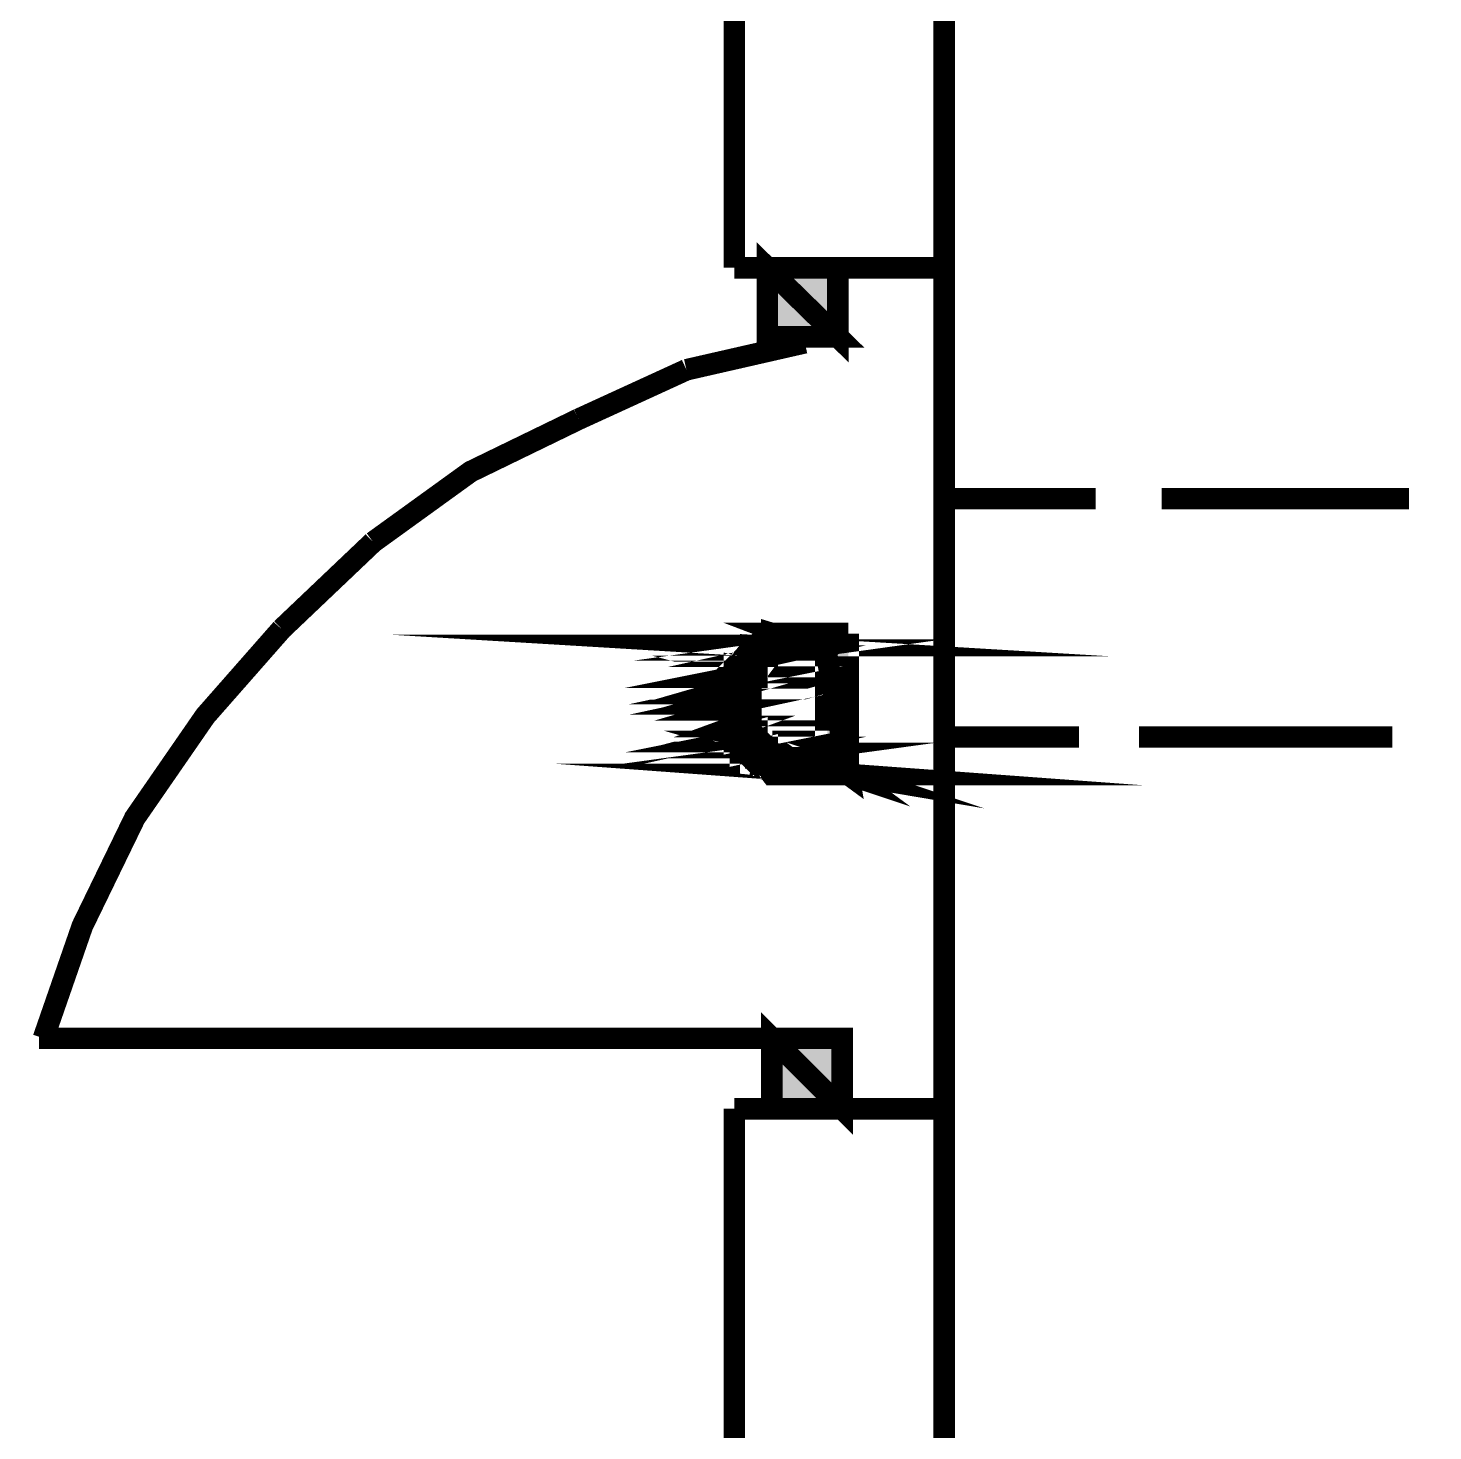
# Model space of a CAD drawing. Header units: inches. Extents: x -524 to 1067, y -71 to 1110.
# Drawn here: x 831.7 to 892, y 299.6 to 359.9 of the extents above; entities that cross this region are included whole.
import ezdxf

# ---------------------------------------------------------------- set-up
doc = ezdxf.new("R2010")
doc.units = ezdxf.units.IN
doc.header["$MEASUREMENT"] = 0
doc.layers.add('H', color=7, linetype='Continuous')
doc.layers.add('P', color=7, linetype='Continuous')

msp = doc.modelspace()

# ---------------------------------------------------------------- hatches: boundary and pattern name
at = {"layer": 'H', "linetype": 'Continuous'}
for points in [[(863.4524631382385, 346.5588250068129), (863.4524631382385, 349.5845406158912), (866.4818285852045, 349.5845406158912), (866.4818285852045, 346.5588250068129), (863.4524631382385, 346.5588250068129)], [(866.0292486871035, 333.1018727140848), (863.4524631382385, 333.5508027742979), (863.71160162828, 333.5508027742979), (863.71160162828, 333.8099412643396), (866.0292486871035, 333.1018727140848)], [(866.0292486871035, 333.1018727140848), (863.71160162828, 333.8099412643396), (863.9050430363393, 333.8099412643396), (866.0292486871035, 333.1018727140848)], [(866.0292486871035, 333.1018727140848), (863.9050430363393, 333.8099412643396), (864.419670178535, 333.8099412643396), (866.0292486871035, 333.1018727140848)], [(866.0292486871035, 333.1018727140848), (864.419670178535, 333.8099412643396), (864.6131115865942, 333.8099412643396), (866.0292486871035, 333.1018727140848)], [(866.0292486871035, 333.1018727140848), (864.6131115865942, 333.8099412643396), (866.9307586454177, 333.8099412643396), (866.9307586454177, 327.7585100461829), (866.0292486871035, 333.1018727140848)], [(862.5546030178123, 332.9084313060255), (863.9050430363393, 333.1018727140848), (863.9050430363393, 332.9084313060255), (862.5546030178123, 332.9084313060255)], [(862.5546030178123, 332.9084313060255), (863.9050430363393, 333.1018727140848), (864.1641815263811, 333.1018727140848), (862.5546030178123, 332.9084313060255)], [(862.5546030178123, 332.9084313060255), (864.1641815263811, 333.1018727140848), (864.6131115865942, 333.1018727140848), (862.5546030178123, 332.9084313060255)], [(862.5546030178123, 332.9084313060255), (862.7443945879836, 333.1018727140848), (864.6131115865942, 333.1018727140848), (862.5546030178123, 332.9084313060255)], [(862.7443945879836, 333.1018727140848), (862.7443945879836, 333.3610112041266), (863.0035330780254, 333.3610112041266), (866.0292486871035, 333.1018727140848), (862.7443945879836, 333.1018727140848)], [(866.0292486871035, 333.1018727140848), (863.0035330780254, 333.3610112041266), (863.2626715680672, 333.5508027742979), (866.0292486871035, 333.1018727140848)], [(866.0292486871035, 333.1018727140848), (863.2626715680672, 333.5508027742979), (863.4524631382385, 333.5508027742979), (866.0292486871035, 333.1018727140848)], [(866.9307586454177, 327.7585100461829), (866.0292486871035, 328.4665785964378), (866.0292486871035, 333.1018727140848), (866.9307586454177, 327.7585100461829)], [(862.2954645277707, 332.3938041638301), (862.2954645277707, 332.6529426538717), (863.2626715680672, 332.6529426538717), (863.2626715680672, 332.3938041638301), (863.0035330780254, 332.2003627557708), (863.0035330780254, 331.9412242657291), (862.7443945879836, 331.9412242657291), (862.7443945879836, 329.6235772069056), (863.0035330780254, 329.6235772069056), (863.0035330780254, 329.4337856367342), (862.0363260377292, 329.1746471466925), (862.0363260377292, 329.8827156969473), (861.8465344675576, 330.0761571050065), (861.8465344675576, 331.4922942055161), (862.0363260377292, 331.7514326955578), (862.0363260377292, 332.3938041638301), (862.2954645277707, 332.3938041638301)], [(862.2954645277707, 332.6529426538717), (863.4524631382385, 332.9084313060255), (863.4524631382385, 332.6529426538717), (862.2954645277707, 332.6529426538717)], [(862.2954645277707, 332.6529426538717), (862.5546030178123, 332.9084313060255), (863.4524631382385, 332.9084313060255), (862.2954645277707, 332.6529426538717)], [(862.2954645277707, 328.7257170864794), (862.2954645277707, 329.1746471466925), (862.0363260377292, 329.1746471466925), (863.0035330780254, 329.4337856367342), (863.2626715680672, 329.1746471466925), (863.2626715680672, 328.9155086566508), (863.4524631382385, 328.9155086566508), (863.4524631382385, 328.7257170864794), (862.2954645277707, 328.7257170864794)], [(862.5546030178123, 328.4665785964378), (863.9050430363393, 328.7257170864794), (863.9050430363393, 328.4665785964378), (862.5546030178123, 328.4665785964378)], [(862.5546030178123, 328.4665785964378), (863.71160162828, 328.7257170864794), (863.9050430363393, 328.7257170864794), (862.5546030178123, 328.4665785964378)], [(862.5546030178123, 328.4665785964378), (862.5546030178123, 328.7257170864794), (863.71160162828, 328.7257170864794), (862.5546030178123, 328.4665785964378)], [(866.9307586454177, 327.7585100461829), (863.0035330780254, 328.2731371883785), (862.7443945879836, 328.2731371883785), (862.7443945879836, 328.4665785964378), (866.9307586454177, 327.7585100461829)], [(866.9307586454177, 327.7585100461829), (862.7443945879836, 328.4665785964378), (864.8722500766357, 328.4665785964378), (866.9307586454177, 327.7585100461829)], [(866.9307586454177, 327.7585100461829), (863.2626715680672, 328.0176485362246), (863.0035330780254, 328.2731371883785), (866.9307586454177, 327.7585100461829)], [(866.9307586454177, 327.7585100461829), (864.8722500766357, 328.4665785964378), (866.0292486871035, 328.4665785964378), (866.9307586454177, 327.7585100461829)], [(866.9307586454177, 327.7585100461829), (863.2626715680672, 328.0176485362246), (863.4524631382385, 328.0176485362246), (866.9307586454177, 327.7585100461829)], [(863.71160162828, 327.7585100461829), (863.4524631382385, 328.0176485362246), (866.9307586454177, 327.7585100461829), (863.71160162828, 327.7585100461829)], [(863.71160162828, 313.4000477951408), (863.71160162828, 316.429413242107), (866.7373172373584, 316.429413242107), (866.7373172373584, 313.4000477951408), (863.71160162828, 313.4000477951408)]]:
    msp.add_hatch(color=256, dxfattribs=at).paths.add_polyline_path(points)

# ---------------------------------------------------------------- linework, layer by layer
at = {"layer": 'P', "const_width": 0.927058823529412}
for points in [[(871.0514256208694, 292.6069213477115), (871.0514256208694, 439.520196011908)], [(862.0363260377292, 349.5845406158913), (862.0363260377292, 430.5087462666555)], [(862.0363260377292, 349.5845406158913), (871.0514256208694, 349.5845406158913)], [(871.0514256208694, 349.5845406158913), (862.0363260377292, 349.5845406158913)], [(862.0363260377292, 349.5845406158913), (868.0877572558854, 349.5845406158913), (862.0363260377292, 349.5845406158913)], [(866.4818285852045, 349.5845406158913), (863.4524631382385, 349.5845406158913), (866.4818285852045, 346.6208722509074), (866.4818285852045, 349.5845406158913)], [(863.4524631382385, 349.5845406158913), (866.4818285852045, 346.6208722509074), (863.4524631382385, 346.6208722509074), (863.4524631382385, 349.5845406158913)], [(871.0514256208694, 349.5845406158913), (871.0514256208694, 292.6069213477115)], [(865.0620416468073, 346.3653835987537), (859.977817468947, 345.2047351503979)], [(859.977817468947, 345.2047351503979), (855.3425233513001, 343.0805294996337)], [(855.3425233513001, 343.0805294996337), (850.7072292336529, 340.8285795227926), (846.5208651762191, 337.8028639137143)], [(871.0514256208694, 339.6679310744368), (877.551786899239, 339.6679310744368)], [(880.3877109381458, 339.6679310744368), (891.0087391919672, 339.6679310744368)], [(846.5208651762191, 337.8028639137143), (842.5936396088268, 334.0690797543813)], [(842.5936396088268, 334.0690797543813), (839.3124353475948, 330.3352955950483), (836.2867197385162, 325.9554901295549), (834.0347697616753, 321.3201960119079), (832.359494171124, 316.4914604862016)], [(865.9635516051212, 333.1675697960672), (864.0984844443985, 333.875638346322), (864.3539730965526, 333.875638346322)], [(863.6459045462977, 333.6164998562803), (863.6459045462977, 333.875638346322), (865.9635516051212, 333.1675697960672)], [(863.6459045462977, 333.875638346322), (865.9635516051212, 333.1675697960672)], [(863.9050430363393, 333.875638346322), (863.6459045462977, 333.875638346322)], [(865.9635516051212, 333.1675697960672), (863.9050430363393, 333.875638346322)], [(865.9635516051212, 333.1675697960672), (863.9050430363393, 333.875638346322)], [(863.9050430363393, 333.875638346322), (863.9050430363393, 333.875638346322)], [(863.9050430363393, 333.875638346322), (865.9635516051212, 333.1675697960672)], [(863.9050430363393, 333.875638346322), (865.9635516051212, 333.1675697960672)], [(865.9635516051212, 333.1675697960672), (864.0984844443985, 333.875638346322), (863.9050430363393, 333.875638346322)], [(864.3539730965526, 333.875638346322), (865.9635516051212, 333.1675697960672)], [(864.3539730965526, 333.875638346322), (865.9635516051212, 333.1675697960672)], [(865.9635516051212, 333.1675697960672), (864.6131115865942, 333.875638346322), (864.3539730965526, 333.875638346322)], [(865.9635516051212, 333.1675697960672), (864.6131115865942, 333.875638346322), (864.6131115865942, 333.875638346322), (865.9635516051212, 333.1675697960672)], [(864.6131115865942, 333.875638346322), (866.9307586454177, 333.875638346322)], [(865.9635516051212, 333.1675697960672), (864.6131115865942, 333.875638346322)], [(866.9307586454177, 333.875638346322), (865.9635516051212, 333.1675697960672), (866.9307586454177, 327.8242071281654)], [(866.9307586454177, 333.875638346322), (865.9635516051212, 333.1675697960672)], [(866.9307586454177, 327.8242071281654), (866.9307586454177, 333.875638346322)], [(865.9635516051212, 333.1675697960672), (862.7443945879836, 333.3610112041266), (863.0035330780254, 333.3610112041266), (865.9635516051212, 333.1675697960672)], [(863.1969744860849, 333.6164998562803), (863.0035330780254, 333.3610112041266), (865.9635516051212, 333.1675697960672)], [(865.9635516051212, 333.1675697960672), (862.7443945879836, 333.3610112041266), (862.7443945879836, 333.1675697960672)], [(863.0035330780254, 333.3610112041266), (865.9635516051212, 333.1675697960672), (863.0035330780254, 333.3610112041266), (863.0035330780254, 333.3610112041266)], [(865.9635516051212, 333.1675697960672), (863.1969744860849, 333.6164998562803)], [(863.1969744860849, 333.6164998562803), (865.9635516051212, 333.1675697960672), (863.1969744860849, 333.6164998562803)], [(863.1969744860849, 333.6164998562803), (863.1969744860849, 333.6164998562803)], [(863.4524631382385, 333.6164998562803), (865.9635516051212, 333.1675697960672), (863.4524631382385, 333.6164998562803)], [(863.4524631382385, 333.6164998562803), (865.9635516051212, 333.1675697960672)], [(863.6459045462977, 333.6164998562803), (863.4524631382385, 333.6164998562803)], [(865.9635516051212, 333.1675697960672), (863.6459045462977, 333.6164998562803)], [(865.9635516051212, 333.1675697960672), (863.6459045462977, 333.6164998562803)], [(863.9050430363393, 328.7257170864795), (862.48890593583, 328.5322756784202), (863.6459045462977, 328.7257170864795), (863.9050430363393, 328.7257170864795)], [(862.48890593583, 332.9084313060255), (864.3539730965526, 333.1675697960672), (864.0984844443985, 333.1675697960672)], [(862.48890593583, 332.9084313060255), (863.4524631382385, 332.9084313060255), (862.2954645277707, 332.6529426538718), (862.48890593583, 332.9084313060255)], [(864.6131115865942, 333.1675697960672), (862.48890593583, 332.9084313060255), (862.7443945879836, 333.1675697960672)], [(863.4524631382385, 332.9084313060255), (862.2954645277707, 332.6529426538718), (863.4524631382385, 332.9084313060255)], [(863.4524631382385, 332.6529426538718), (862.2954645277707, 332.6529426538718), (863.4524631382385, 332.6529426538718)], [(863.1969744860849, 332.6529426538718), (862.2954645277707, 332.6529426538718)], [(862.2954645277707, 332.6529426538718), (863.1969744860849, 332.6529426538718)], [(862.2954645277707, 332.6529426538718), (863.1969744860849, 332.6529426538718)], [(863.1969744860849, 332.6529426538718), (862.2954645277707, 332.4595012458125), (862.2954645277707, 332.6529426538718)], [(863.1969744860849, 332.6529426538718), (862.2954645277707, 332.4595012458125)], [(863.4524631382385, 332.6529426538718), (862.2954645277707, 332.6529426538718), (862.2954645277707, 332.6529426538718), (863.4524631382385, 332.6529426538718)], [(863.9050430363393, 333.1675697960672), (862.48890593583, 332.9084313060255), (863.9050430363393, 333.1675697960672)], [(863.9050430363393, 333.1675697960672), (862.48890593583, 332.9084313060255), (864.0984844443985, 333.1675697960672)], [(862.48890593583, 332.9084313060255), (864.0984844443985, 333.1675697960672)], [(864.0984844443985, 333.1675697960672), (862.48890593583, 332.9084313060255)], [(864.0984844443985, 333.1675697960672), (862.48890593583, 332.9084313060255)], [(862.48890593583, 332.9084313060255), (864.3539730965526, 333.1675697960672)], [(864.6131115865942, 333.1675697960672), (862.48890593583, 332.9084313060255)], [(863.9050430363393, 332.9084313060255), (862.48890593583, 332.9084313060255)], [(862.48890593583, 332.9084313060255), (863.9050430363393, 332.9084313060255)], [(863.6459045462977, 332.9084313060255), (862.48890593583, 332.9084313060255), (863.4524631382385, 332.9084313060255), (863.6459045462977, 332.9084313060255)], [(863.9050430363393, 332.9084313060255), (862.48890593583, 332.9084313060255)], [(862.48890593583, 332.9084313060255), (862.48890593583, 332.9084313060255), (863.9050430363393, 332.9084313060255)], [(865.9635516051212, 333.1675697960672), (864.8065529946534, 333.1675697960672), (862.7443945879836, 333.1675697960672)], [(862.7443945879836, 333.1675697960672), (865.9635516051212, 333.1675697960672)], [(864.8065529946534, 333.1675697960672), (862.7443945879836, 333.1675697960672)], [(862.7443945879836, 333.1675697960672), (864.6131115865942, 333.1675697960672), (864.8065529946534, 333.1675697960672)], [(862.7443945879836, 333.1675697960672), (864.6131115865942, 333.1675697960672)], [(862.7443945879836, 333.1675697960672), (865.9635516051212, 333.1675697960672)], [(863.1969744860849, 332.6529426538718), (863.1969744860849, 332.6529426538718)], [(863.1969744860849, 332.4595012458125), (863.1969744860849, 332.6529426538718)], [(864.0984844443985, 333.1675697960672), (863.9050430363393, 333.1675697960672)], [(864.0984844443985, 333.1675697960672), (864.0984844443985, 333.1675697960672)], [(864.3539730965526, 333.1675697960672), (864.6131115865942, 333.1675697960672)], [(865.9635516051212, 333.1675697960672), (865.9635516051212, 328.5322756784202)], [(865.9635516051212, 328.5322756784202), (866.9307586454177, 327.8242071281654), (865.9635516051212, 333.1675697960672)], [(863.0035330780254, 332.2003627557708), (862.0363260377292, 332.0069213477115), (863.0035330780254, 332.0069213477115), (863.0035330780254, 332.2003627557708)], [(863.1969744860849, 332.4595012458125), (862.0363260377292, 332.4595012458125), (863.0035330780254, 332.2003627557708), (863.1969744860849, 332.4595012458125)], [(862.0363260377292, 332.4595012458125), (863.0035330780254, 332.2003627557708), (862.0363260377292, 332.2003627557708), (862.0363260377292, 332.4595012458125)], [(863.1969744860849, 332.4595012458125), (862.0363260377292, 332.4595012458125), (862.2954645277707, 332.4595012458125)], [(863.0035330780254, 332.2003627557708), (862.0363260377292, 332.2003627557708), (863.0035330780254, 332.2003627557708), (863.0035330780254, 332.2003627557708), (862.0363260377292, 332.2003627557708)], [(863.0035330780254, 332.2003627557708), (862.0363260377292, 332.0069213477115), (862.0363260377292, 332.2003627557708)], [(862.0363260377292, 332.0069213477115), (863.0035330780254, 332.0069213477115)], [(863.0035330780254, 332.0069213477115), (862.0363260377292, 332.0069213477115)], [(862.0363260377292, 332.0069213477115), (862.0363260377292, 332.0069213477115)], [(863.0035330780254, 332.0069213477115), (862.0363260377292, 332.0069213477115)], [(862.0363260377292, 332.0069213477115), (862.7443945879836, 332.0069213477115)], [(862.0363260377292, 332.0069213477115), (862.7443945879836, 332.0069213477115)], [(862.7443945879836, 332.0069213477115), (862.0363260377292, 331.7514326955578)], [(862.0363260377292, 331.7514326955578), (862.0363260377292, 332.0069213477115)], [(862.7443945879836, 332.0069213477115), (862.0363260377292, 331.7514326955578)], [(862.0363260377292, 331.7514326955578), (862.7443945879836, 331.7514326955578), (862.7443945879836, 332.0069213477115)], [(862.2954645277707, 332.4595012458125), (863.1969744860849, 332.4595012458125)], [(862.2954645277707, 332.4595012458125), (863.1969744860849, 332.4595012458125)], [(862.7443945879836, 332.0069213477115), (863.0035330780254, 332.0069213477115)], [(862.7443945879836, 331.4922942055161), (861.8465344675576, 331.2988527974567), (862.7443945879836, 331.2988527974567), (862.7443945879836, 331.4922942055161)], [(861.8465344675576, 331.4922942055161), (862.7443945879836, 331.4922942055161), (861.8465344675576, 331.2988527974567), (861.8465344675576, 331.4922942055161)], [(862.7443945879836, 331.7514326955578), (861.8465344675576, 331.4922942055161), (862.7443945879836, 331.4922942055161), (862.7443945879836, 331.7514326955578)], [(862.7443945879836, 331.7514326955578), (861.8465344675576, 331.4922942055161), (862.0363260377292, 331.7514326955578)], [(862.0363260377292, 331.7514326955578), (862.7443945879836, 331.7514326955578)], [(862.7443945879836, 331.7514326955578), (862.0363260377292, 331.7514326955578)], [(862.0363260377292, 331.7514326955578), (862.0363260377292, 331.7514326955578)], [(862.7443945879836, 331.7514326955578), (862.0363260377292, 331.7514326955578)], [(862.0363260377292, 331.7514326955578), (862.7443945879836, 331.7514326955578), (862.7443945879836, 331.7514326955578), (862.0363260377292, 331.7514326955578)], [(862.7443945879836, 331.043364145303), (861.8465344675576, 330.8499227372437), (862.7443945879836, 330.8499227372437), (862.7443945879836, 331.043364145303)], [(862.7443945879836, 331.2988527974567), (861.8465344675576, 331.043364145303), (862.7443945879836, 331.043364145303), (862.7443945879836, 331.2988527974567)], [(862.7443945879836, 330.8499227372437), (861.8465344675576, 330.590784247202), (862.7443945879836, 330.590784247202), (862.7443945879836, 330.8499227372437)], [(861.8465344675576, 331.2988527974567), (862.7443945879836, 331.2988527974567), (861.8465344675576, 331.043364145303), (861.8465344675576, 331.2988527974567)], [(861.8465344675576, 330.8499227372437), (862.7443945879836, 330.8499227372437), (861.8465344675576, 330.590784247202), (861.8465344675576, 330.8499227372437)], [(861.8465344675576, 331.043364145303), (862.7443945879836, 331.043364145303)], [(862.7443945879836, 331.043364145303), (861.8465344675576, 331.043364145303)], [(861.8465344675576, 331.043364145303), (861.8465344675576, 331.043364145303)], [(862.7443945879836, 331.043364145303), (861.8465344675576, 331.043364145303)], [(861.8465344675576, 331.043364145303), (862.7443945879836, 331.043364145303), (862.7443945879836, 331.043364145303), (861.8465344675576, 331.043364145303)], [(862.7443945879836, 331.043364145303), (861.8465344675576, 330.8499227372437)], [(861.8465344675576, 330.8499227372437), (861.8465344675576, 331.043364145303)], [(861.8465344675576, 330.590784247202), (862.7443945879836, 330.590784247202), (861.8465344675576, 330.590784247202), (861.8465344675576, 330.590784247202), (862.7443945879836, 330.590784247202)], [(861.8465344675576, 330.590784247202), (862.7443945879836, 330.3352955950483), (862.7443945879836, 330.590784247202)], [(861.8465344675576, 330.590784247202), (862.7443945879836, 330.3352955950483)], [(861.8465344675576, 330.3352955950483), (861.8465344675576, 330.590784247202)], [(862.7443945879836, 330.3352955950483), (861.8465344675576, 330.3352955950483)], [(862.7443945879836, 330.3352955950483), (861.8465344675576, 330.3352955950483)], [(861.8465344675576, 330.3352955950483), (862.7443945879836, 330.141854186989), (862.7443945879836, 330.3352955950483)], [(861.8465344675576, 330.3352955950483), (862.7443945879836, 330.141854186989)], [(861.8465344675576, 330.141854186989), (861.8465344675576, 330.3352955950483)], [(863.0035330780254, 329.689274288888), (862.0363260377292, 329.4337856367342), (863.0035330780254, 329.4337856367342), (863.0035330780254, 329.689274288888)], [(862.7443945879836, 330.141854186989), (862.0363260377292, 329.8827156969473), (862.7443945879836, 329.8827156969473)], [(862.0363260377292, 329.689274288888), (863.0035330780254, 329.689274288888), (862.0363260377292, 329.4337856367342), (862.0363260377292, 329.689274288888)], [(862.7443945879836, 330.141854186989), (861.8465344675576, 330.141854186989)], [(862.7443945879836, 330.141854186989), (861.8465344675576, 330.141854186989)], [(861.8465344675576, 330.141854186989), (862.7443945879836, 330.141854186989), (862.7443945879836, 330.141854186989), (861.8465344675576, 330.141854186989)], [(862.0363260377292, 329.8827156969473), (861.8465344675576, 330.141854186989)], [(862.7443945879836, 330.141854186989), (862.0363260377292, 329.8827156969473)], [(862.0363260377292, 329.8827156969473), (862.7443945879836, 329.8827156969473)], [(862.7443945879836, 329.8827156969473), (862.0363260377292, 329.8827156969473), (862.0363260377292, 329.8827156969473), (862.7443945879836, 329.8827156969473)], [(862.0363260377292, 329.8827156969473), (862.7443945879836, 329.689274288888)], [(862.0363260377292, 329.8827156969473), (862.7443945879836, 329.689274288888)], [(862.7443945879836, 329.689274288888), (862.0363260377292, 329.689274288888), (862.0363260377292, 329.8827156969473)], [(862.7443945879836, 329.689274288888), (862.0363260377292, 329.689274288888), (863.0035330780254, 329.689274288888), (862.7443945879836, 329.689274288888)], [(862.7443945879836, 329.8827156969473), (862.7443945879836, 330.141854186989)], [(862.7443945879836, 329.689274288888), (862.7443945879836, 329.8827156969473)], [(863.0035330780254, 329.4337856367342), (862.0363260377292, 329.2403442286749), (863.0035330780254, 329.4337856367342), (862.0363260377292, 329.2403442286749), (863.1969744860849, 329.2403442286749), (863.0035330780254, 329.4337856367342)], [(863.4524631382385, 328.9812057386332), (862.2954645277707, 328.7257170864795), (863.4524631382385, 328.7257170864795), (863.4524631382385, 328.9812057386332)], [(863.1969744860849, 329.2403442286749), (862.2954645277707, 329.2403442286749), (863.1969744860849, 328.9812057386332), (863.1969744860849, 329.2403442286749)], [(862.2954645277707, 328.9812057386332), (863.4524631382385, 328.9812057386332), (862.2954645277707, 328.7257170864795), (862.2954645277707, 328.9812057386332)], [(862.2954645277707, 329.2403442286749), (863.1969744860849, 328.9812057386332), (862.2954645277707, 328.9812057386332), (862.2954645277707, 329.2403442286749)], [(862.0363260377292, 329.4337856367342), (863.0035330780254, 329.4337856367342), (862.0363260377292, 329.4337856367342), (862.0363260377292, 329.4337856367342), (863.0035330780254, 329.4337856367342), (862.0363260377292, 329.4337856367342)], [(863.0035330780254, 329.4337856367342), (863.0035330780254, 329.4337856367342), (862.0363260377292, 329.4337856367342)], [(863.0035330780254, 329.4337856367342), (862.0363260377292, 329.2403442286749), (862.0363260377292, 329.4337856367342)], [(862.0363260377292, 329.2403442286749), (863.1969744860849, 329.2403442286749), (862.2954645277707, 329.2403442286749), (862.0363260377292, 329.2403442286749)], [(863.1969744860849, 328.9812057386332), (862.2954645277707, 328.9812057386332), (863.4524631382385, 328.9812057386332), (863.1969744860849, 328.9812057386332)], [(871.0514256208694, 329.4337856367342), (876.8437183489841, 329.4337856367342)], [(879.4205038978494, 329.4337856367342), (890.300670641712, 329.4337856367342)], [(862.7443945879836, 328.5322756784202), (866.9307586454177, 327.8242071281654), (864.8065529946534, 328.5322756784202)], [(866.9307586454177, 327.8242071281654), (863.0035330780254, 328.2731371883785), (863.1969744860849, 328.0796957803192)], [(862.2954645277707, 328.7257170864795), (863.4524631382385, 328.7257170864795), (862.48890593583, 328.7257170864795), (862.2954645277707, 328.7257170864795)], [(863.9050430363393, 328.7257170864795), (862.48890593583, 328.5322756784202), (863.9050430363393, 328.7257170864795)], [(862.48890593583, 328.5322756784202), (863.6459045462977, 328.7257170864795)], [(863.6459045462977, 328.7257170864795), (862.48890593583, 328.5322756784202)], [(863.4524631382385, 328.7257170864795), (862.48890593583, 328.7257170864795), (863.4524631382385, 328.7257170864795)], [(863.6459045462977, 328.7257170864795), (862.48890593583, 328.7257170864795)], [(862.48890593583, 328.7257170864795), (863.6459045462977, 328.7257170864795), (863.6459045462977, 328.7257170864795), (862.48890593583, 328.7257170864795)], [(863.6459045462977, 328.7257170864795), (862.48890593583, 328.5322756784202)], [(862.48890593583, 328.5322756784202), (862.48890593583, 328.7257170864795)], [(863.9050430363393, 328.5322756784202), (862.48890593583, 328.5322756784202)], [(862.48890593583, 328.5322756784202), (864.0984844443985, 328.5322756784202), (863.9050430363393, 328.5322756784202)], [(862.48890593583, 328.5322756784202), (864.0984844443985, 328.5322756784202), (862.7443945879836, 328.5322756784202), (862.48890593583, 328.5322756784202)], [(864.6131115865942, 328.5322756784202), (862.7443945879836, 328.5322756784202)], [(862.7443945879836, 328.5322756784202), (864.6131115865942, 328.5322756784202)], [(864.8065529946534, 328.5322756784202), (862.7443945879836, 328.5322756784202), (864.8065529946534, 328.5322756784202), (864.8065529946534, 328.5322756784202)], [(864.6131115865942, 328.5322756784202), (862.7443945879836, 328.5322756784202)], [(862.7443945879836, 328.5322756784202), (864.3539730965526, 328.5322756784202), (864.6131115865942, 328.5322756784202)], [(862.7443945879836, 328.5322756784202), (864.3539730965526, 328.5322756784202), (864.0984844443985, 328.5322756784202), (862.7443945879836, 328.5322756784202)], [(866.9307586454177, 327.8242071281654), (862.7443945879836, 328.2731371883785), (862.7443945879836, 328.5322756784202)], [(862.7443945879836, 328.5322756784202), (866.9307586454177, 327.8242071281654)], [(864.8065529946534, 328.5322756784202), (862.7443945879836, 328.5322756784202)], [(863.6459045462977, 328.7257170864795), (863.6459045462977, 328.7257170864795)], [(864.8065529946534, 328.5322756784202), (866.9307586454177, 327.8242071281654), (865.9635516051212, 328.5322756784202)], [(864.8065529946534, 328.5322756784202), (865.9635516051212, 328.5322756784202), (864.8065529946534, 328.5322756784202), (864.8065529946534, 328.5322756784202), (865.9635516051212, 328.5322756784202)], [(863.4524631382385, 328.0796957803192), (863.6459045462977, 327.8242071281654), (866.9307586454177, 327.8242071281654), (863.4524631382385, 328.0796957803192)], [(863.0035330780254, 328.2731371883785), (866.9307586454177, 327.8242071281654), (862.7443945879836, 328.2731371883785)], [(862.7443945879836, 328.2731371883785), (863.0035330780254, 328.2731371883785)], [(866.9307586454177, 327.8242071281654), (863.0035330780254, 328.2731371883785), (863.0035330780254, 328.2731371883785), (866.9307586454177, 327.8242071281654)], [(863.1969744860849, 328.0796957803192), (866.9307586454177, 327.8242071281654), (863.1969744860849, 328.0796957803192)], [(863.1969744860849, 328.0796957803192), (866.9307586454177, 327.8242071281654)], [(863.4524631382385, 328.0796957803192), (866.9307586454177, 327.8242071281654), (863.4524631382385, 328.0796957803192), (863.4524631382385, 328.0796957803192)], [(863.6459045462977, 327.8242071281654), (866.9307586454177, 327.8242071281654)], [(866.9307586454177, 327.8242071281654), (863.6459045462977, 327.8242071281654)], [(863.6459045462977, 327.8242071281654), (866.9307586454177, 327.8242071281654)], [(866.9307586454177, 327.8242071281654), (863.6459045462977, 327.8242071281654)], [(863.6459045462977, 327.8242071281654), (863.6459045462977, 327.8242071281654)], [(866.9307586454177, 327.8242071281654), (864.0984844443985, 327.8242071281654), (863.9050430363393, 327.8242071281654), (866.9307586454177, 327.8242071281654)], [(863.9050430363393, 327.8242071281654), (866.9307586454177, 327.8242071281654), (863.9050430363393, 327.8242071281654), (863.9050430363393, 327.8242071281654)], [(864.3539730965526, 327.8242071281654), (866.9307586454177, 327.8242071281654), (864.0984844443985, 327.8242071281654)], [(864.0984844443985, 327.8242071281654), (864.3539730965526, 327.8242071281654)], [(864.3539730965526, 327.8242071281654), (866.9307586454177, 327.8242071281654), (864.3539730965526, 327.8242071281654)], [(864.6131115865942, 327.8242071281654), (866.9307586454177, 327.8242071281654)], [(864.8065529946534, 327.8242071281654), (864.6131115865942, 327.8242071281654)], [(866.9307586454177, 327.8242071281654), (864.8065529946534, 327.8242071281654)], [(863.6459045462977, 313.4657448771234), (866.6716201553761, 313.4657448771234), (863.6459045462977, 316.4914604862016), (863.6459045462977, 313.4657448771234)], [(865.2554830548665, 316.4914604862016), (832.1660527630647, 316.4914604862016)], [(866.6716201553761, 313.4657448771234), (863.6459045462977, 316.4914604862016), (866.6716201553761, 316.4914604862016), (866.6716201553761, 313.4657448771234)], [(862.0363260377292, 292.6069213477115), (862.0363260377292, 313.4657448771234)], [(862.0363260377292, 313.4657448771234), (871.0514256208694, 313.4657448771234)]]:
    msp.add_lwpolyline(points, dxfattribs=at)

doc.saveas('drawing.dxf')
